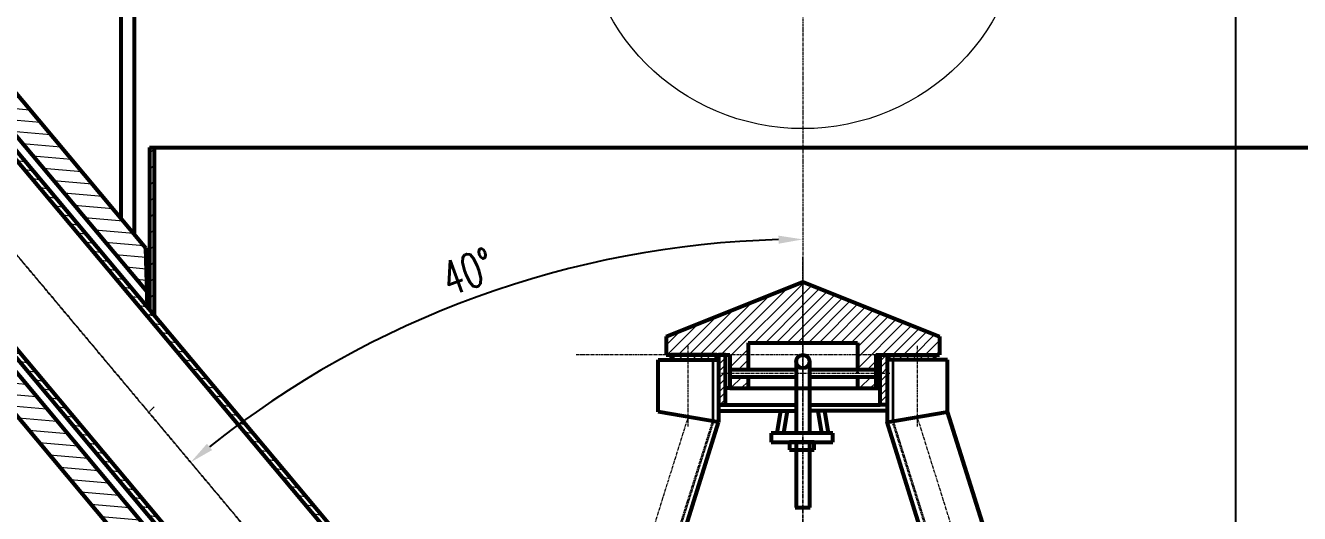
# Model space of a CAD drawing. Header units: millimetres. Extents: x -10 to 21015, y -2 to 14848.
# Drawn here: x 3197 to 5817, y 7013 to 8016 of the extents above; entities that cross this region are included whole.
import ezdxf

# ---------------------------------------------------------------- set-up
doc = ezdxf.new("R2010")
doc.units = ezdxf.units.MM
doc.header["$LTSCALE"] = 5
doc.linetypes.add('CENTER', pattern=[2, 1.25, -0.25, 0.25, -0.25])
doc.linetypes.add('HIDDEN', pattern=[0.375, 0.25, -0.125])
for name, color, linetype, lineweight in [('中心线', 4, 'CENTER', 18), ('实线', 7, 'Continuous', 53), ('文字', 3, 'Continuous', 30), ('细线', 1, 'Continuous', 18), ('虚线', 2, 'HIDDEN', 35)]:
    doc.layers.add(name, color=color, linetype=linetype, lineweight=lineweight)
doc.styles.get("Standard").update_dxf_attribs({"font": 'txt.shx', "width": 0.67, "bigfont": 'hztxt.shx'})
doc.dimstyles.get("Standard").update_dxf_attribs({"dimtxt": 0.18, "dimasz": 0.18, "dimexe": 0.18, "dimexo": 0.0625, "dimgap": 0.09, "dimtad": 0, "dimtih": 1, "dimtoh": 1, "dimdec": 4, "dimzin": 0, "dimdsep": 46, "dimtxsty": 'Standard', "dimcen": 0.09, "dimadec": 0, "dimazin": 0, "dimtfac": 1, "dimtdec": 4, "dimtofl": 0, "dimtmove": 0, "dimatfit": 3, "dimfxl": 0, "dimtolj": 1, "dimtzin": 0, "dimarcsym": 0})

# ---------------------------------------------------------------- blocks, each defined once
blk = doc.blocks.new('*D50')
at = {"layer": 'DEFPOINTS', "color": 0}
for p in [(4795.7, 13310.2), (2593.7, 8241.9), (4344, 7523.5), (4795.7, 5617.7), (4795.7, 3260.2)]:
    blk.add_point(p, dxfattribs=at)
at = {"layer": '实线', "color": 1, "lineweight": -2}
blk.add_arc((4795.7, 5617.7), 1958.7, 91.4627, 128.5373, dxfattribs=at)
at = {"layer": '实线', "color": 1}
for points in [[(4745.6, 7584), (4745.8, 7567.4), (4795.7, 7576.3)], [(3580.7, 7143.3), (3570.1, 7156.2), (3536.7, 7118.1)]]:
    blk.add_solid(points, dxfattribs=at)
at = {"layer": '实线', "color": 3, "insert": (4107, 7509.9), "char_height": 70, "attachment_point": 5, "rotation": 20}
blk.add_mtext('\\A1;40°', dxfattribs=at)
blk = doc.blocks.new('*D55')
at = {"layer": 'DEFPOINTS', "color": 0}
for p in [(5612.6, 10206.5), (5686.2, 10206.5), (5612.6, 6454.5)]:
    blk.add_point(p, dxfattribs=at)
at = {"layer": '细线', "color": 1, "lineweight": -2}
for p, q in [((5612.6, 10206.5), (5726.2, 10206.5)), ((5686.2, 6504.5), (5686.2, 10156.5)), ((5612.6, 6454.5), (5726.2, 6454.5))]:
    blk.add_line(p, q, dxfattribs=at)
at = {"layer": '细线', "color": 1}
for points in [[(5677.8, 10156.5), (5694.5, 10156.5), (5686.2, 10206.5)], [(5677.8, 6504.5), (5694.5, 6504.5), (5686.2, 6454.5)]]:
    blk.add_solid(points, dxfattribs=at)
at = {"layer": '细线', "color": 3, "insert": (5631.2, 8330.5), "char_height": 70, "attachment_point": 5, "rotation": 90}
blk.add_mtext('\\A1;3000', dxfattribs=at)

msp = doc.modelspace()

# ---------------------------------------------------------------- hatches: boundary and pattern name
at = {"layer": '文字'}
h = msp.add_hatch(color=1, dxfattribs=at)
edge = h.paths.add_edge_path(flags=0)
edge.add_arc((4908.17724, 7302.74651), 3.125, 0, 360)
at = {"layer": '细线'}
h = msp.add_hatch(dxfattribs=at)
h.set_pattern_fill('ANSI31', color=256, scale=187.5, angle=130, style=0)
h.set_pattern_definition([(175, (593.272, 2236.665), (-2.04271, -23.34831), [])])
h.paths.add_polyline_path([(2720.70324, 7847.4508), (2666.12257, 7801.65218), (2662.50689, 7805.96118), (2637.13167, 7784.66884), (2670.87802, 7744.45151), (2687.32775, 7758.25447, -0.3427532938), (2705.71785, 7758.94853), (2743.97674, 7731.47972, -0.062576142), (2746.71912, 7728.93681), (3461.41238, 6877.19855), (3459.09369, 6967.47133)])
h.paths.add_polyline_path([(2605.53233, 7758.15385), (2590.21144, 7745.2981), (2623.95779, 7705.08077), (2639.27868, 7717.93652)])
h.paths.add_polyline_path([(3049.85203, 8047.7114, -0.3427532938), (3053.72895, 8065.70159), (3070.17868, 8079.50455), (3036.43233, 8119.72188), (3011.05711, 8098.42954), (3014.67279, 8094.12054), (2960.09212, 8048.32193), (3446.21207, 7468.98673), (3443.89338, 7559.25951), (3072.288, 8002.12155, -0.062576142), (3070.25994, 8005.26384)])
h.paths.add_polyline_path([(3083.35255, 8159.09262), (3068.03167, 8146.23687), (3101.77802, 8106.01954), (3117.0989, 8118.87529)])
h = msp.add_hatch(dxfattribs=at)
h.set_pattern_fill('ANSI31', color=256, scale=125, angle=305, style=0)
h.set_pattern_definition([(350, (-6256.198, 4182.747), (2.713253, 15.387621), [])])
h.paths.add_polyline_path([(2621.78603, 8014.92443), (2612.21048, 8006.88958), (3395.93592, 7072.88197), (3395.93592, 7092.32852)])
h.paths.add_polyline_path([(3395.93592, 7479.31482), (3395.93592, 7498.76137), (2920.48517, 8065.3815), (2910.90962, 8057.34666)])
h.paths.add_polyline_path([(3395.93592, 7498.76137), (3395.93592, 7479.31482), (3420.67724, 7449.82926), (3420.67724, 7469.27581)])
h.paths.add_polyline_path([(3395.93592, 7092.32852), (3395.93592, 7072.88197), (3420.67724, 7043.39641), (3420.67724, 7062.84296)])
h.paths.add_polyline_path([(3420.67724, 7062.84296), (3420.67724, 7043.39641), (4144.94601, 6180.24651), (4161.2636, 6180.24651)])
h.paths.add_polyline_path([(3420.67724, 7469.27581), (3420.67724, 7449.82926), (4485.98366, 6180.24651), (4502.30125, 6180.24651)])

# ---------------------------------------------------------------- linework, layer by layer
at = {"layer": '中心线'}
for p, q in [((4795.67724, 13310.24651), (4795.67724, 3260.24651)), ((4795.67724, 5617.67492), (2593.66305, 8241.93324)), ((2601.76278, 8232.28036), (4888.07258, 5507.56244)), ((4795.67724, 5393.99651), (4795.67724, 7542.12151)), ((4795.67724, 7533.37151), (4795.67724, 7247.12151)), ((5065.67724, 7338.99651), (4328.80224, 7338.99651)), ((4560.05224, 7191.49651), (4560.05224, 7357.74651)), ((5031.30224, 7191.49651), (5031.30224, 7357.74651)), ((4628.7297, 7301.49651), (4795.67724, 7301.49651)), ((4795.67724, 7301.49651), (4974.97871, 7301.49651)), ((4039.58249, 5550.23352), (4560.05224, 7210.87151)), ((5551.77199, 5550.23352), (5031.30224, 7210.87151))]:
    msp.add_line(p, q, dxfattribs=at)
at = {"layer": '实线'}
for p, q in [((3393.17724, 12022.74651), (3393.17724, 7619.70065)), ((3420.67724, 12022.74651), (3420.67724, 7586.92742)), ((2821.91514, 8182.85269), (4974.35486, 5617.67492)), ((2812.33959, 8174.81785), (4958.03727, 5617.67492)), ((2960.09212, 8048.32193), (3446.21207, 7468.98673)), ((2612.21048, 8006.88958), (4616.99962, 5617.67492)), ((2621.78603, 8014.92443), (4633.31721, 5617.67492)), ((3072.288, 8002.12155), (3443.89338, 7559.25951)), ((2720.70324, 7847.4508), (3459.09369, 6967.47133)), ((3451.92724, 7765.24651), (3451.92724, 7432.03351)), ((3451.92724, 7765.24651), (6139.42724, 7765.24651)), ((3461.92724, 7765.24651), (3461.92724, 7420.11597)), ((2746.71912, 7728.93681), (3461.41238, 6877.19855)), ((3443.89338, 7559.25951), (3447.01073, 7437.89278)), ((4514.42724, 7376.49651), (4795.67724, 7488.99651)), ((4795.67724, 7488.99651), (5076.92724, 7376.49651)), ((4514.42724, 7376.49651), (4514.42724, 7338.99651)), ((4683.17724, 7363.99651), (4683.17724, 7308.99651)), ((4683.17724, 7363.99651), (4908.17724, 7363.99651)), ((4908.17724, 7363.99651), (4908.17724, 7308.99651)), ((5076.92724, 7376.49651), (5076.92724, 7338.99651)), ((4514.42724, 7338.99651), (4645.67724, 7338.99651)), ((4525.05224, 7338.99651), (4525.05224, 7328.99651)), ((4618.80224, 7338.99651), (4525.05224, 7338.99651)), ((4618.80224, 7328.99651), (4618.80224, 7338.99651)), ((4621.92724, 7338.99651), (4621.92724, 7236.49651)), ((4636.30224, 7338.99651), (4621.92724, 7338.99651)), ((4636.30224, 7236.49651), (4636.30224, 7338.99651)), ((4645.67724, 7338.99651), (4645.67724, 7270.24651)), ((4945.67724, 7338.99651), (4945.67724, 7270.24651)), ((4945.67724, 7338.99651), (4945.67724, 7270.24651)), ((4945.67724, 7338.99651), (5076.92724, 7338.99651)), ((4955.05224, 7338.99651), (4969.42724, 7338.99651)), ((4955.05224, 7236.49651), (4955.05224, 7338.99651)), ((4969.42724, 7338.99651), (4969.42724, 7236.49651)), ((4972.55224, 7338.99651), (5066.30224, 7338.99651)), ((4972.55224, 7328.99651), (4972.55224, 7338.99651)), ((5066.30224, 7338.99651), (5066.30224, 7328.99651)), ((4498.17724, 7328.99651), (4621.92724, 7328.99651)), ((4498.17724, 7221.49651), (4498.17724, 7328.99651)), ((4525.05224, 7328.99651), (4618.80224, 7328.99651)), ((4621.92724, 7328.99651), (4621.92724, 7200.24651)), ((4781.92724, 7325.24651), (4781.92724, 7177.74651)), ((4809.42724, 7325.24651), (4809.42724, 7177.74651)), ((5093.17724, 7328.99651), (4969.42724, 7328.99651)), ((4969.42724, 7328.99651), (4969.42724, 7200.24651)), ((5066.30224, 7328.99651), (4972.55224, 7328.99651)), ((5093.17724, 7221.49651), (5093.17724, 7328.99651)), ((4645.67724, 7308.99651), (4781.92724, 7308.99651)), ((4645.67724, 7293.99651), (4781.92724, 7293.99651)), ((4683.17724, 7293.99651), (4683.17724, 7270.24651)), ((4809.42724, 7308.99651), (4945.67724, 7308.99651)), ((4809.42724, 7293.99651), (4945.67724, 7293.99651)), ((4908.17724, 7293.99651), (4908.17724, 7270.24651)), ((4645.67724, 7270.24651), (4636.30224, 7270.24651)), ((4645.67724, 7270.24651), (4945.67724, 7270.24651)), ((4945.67724, 7270.24651), (4955.05224, 7270.24651)), ((4621.92724, 7236.49651), (4636.30224, 7236.49651)), ((4636.30224, 7236.49651), (4781.92724, 7236.49651)), ((4809.42724, 7236.49651), (4955.05224, 7236.49651)), ((4969.42724, 7236.49651), (4955.05224, 7236.49651)), ((4621.92724, 7200.24651), (4498.17724, 7221.49651)), ((4621.92724, 7223.99651), (4781.92724, 7223.99651)), ((4743.17724, 7177.74651), (4750.67724, 7223.99651)), ((4756.30224, 7177.74651), (4763.80224, 7223.99651)), ((4809.42724, 7224.62151), (4969.42724, 7224.62151)), ((4835.05224, 7177.74651), (4827.55224, 7223.99651)), ((4848.17724, 7177.74651), (4840.67724, 7223.99651)), ((4969.42724, 7200.24651), (5093.17724, 7221.49651)), ((5491.30224, 5960.24651), (5093.17724, 7221.49651)), ((4361.92527, 6363.09732), (4621.92724, 7200.24651)), ((5367.55224, 5918.37151), (4969.42724, 7200.24651)), ((4730.67724, 7177.74651), (4730.67724, 7159.62151)), ((4857.55224, 7177.74651), (4730.67724, 7177.74651)), ((4730.67724, 7159.62151), (4857.55224, 7159.62151)), ((4768.17724, 7159.62151), (4768.17724, 7143.37151)), ((4818.80224, 7159.62151), (4768.17724, 7159.62151)), ((4781.92724, 7159.62151), (4781.92724, 7025.24651)), ((4809.42724, 7159.62151), (4809.42724, 7025.24651)), ((4818.80224, 7143.37151), (4818.80224, 7159.62151)), ((4857.55224, 7159.62151), (4857.55224, 7177.74651)), ((4768.17724, 7143.37151), (4818.80224, 7143.37151)), ((4780.05224, 7025.24651), (4810.67724, 7025.24651))]:
    msp.add_line(p, q, dxfattribs=at)
msp.add_circle((4795.67724, 7325.24651), 13.75, dxfattribs=at)
at = {"layer": '细线'}
for p, q in [((3451.92724, 7752.70289), (3461.92724, 7762.70289)), ((3451.92724, 7719.55726), (3461.92724, 7729.55726)), ((3451.92724, 7686.41163), (3461.92724, 7696.41163)), ((3451.92724, 7653.266), (3461.92724, 7663.266)), ((3451.92724, 7620.12036), (3461.92724, 7630.12036)), ((3451.92724, 7586.97473), (3461.92724, 7596.97473)), ((3451.92724, 7553.8291), (3461.92724, 7563.8291)), ((3451.92724, 7520.68347), (3461.92724, 7530.68347)), ((3451.92724, 7487.53784), (3461.92724, 7497.53784)), ((4627.33985, 7338.99651), (4765.11492, 7476.77158)), ((4645.67724, 7335.23682), (4795.67724, 7485.23682)), ((4795.67724, 7485.23682), (4798.36274, 7487.92231)), ((4795.67724, 7463.13973), (4814.14637, 7481.60886)), ((4795.67724, 7441.04264), (4829.93, 7475.29541)), ((4795.67724, 7418.94556), (4845.71364, 7468.98195)), ((3451.92724, 7454.39221), (3461.92724, 7464.39221)), ((4583.14567, 7338.99651), (4691.45796, 7447.3088)), ((4605.24276, 7338.99651), (4728.28644, 7462.04019)), ((4696.53402, 7363.99651), (4795.67724, 7463.13973)), ((4795.67724, 7396.84847), (4861.49727, 7462.6685)), ((4795.67724, 7374.75138), (4877.2809, 7456.35505)), ((4807.01946, 7363.99651), (4893.06454, 7450.04159)), ((4829.11654, 7363.99651), (4908.84817, 7443.72814)), ((3451.92724, 7421.24658), (3461.92724, 7431.24658)), ((4538.9515, 7338.99651), (4617.80101, 7417.84602)), ((4561.04859, 7338.99651), (4654.62948, 7432.57741)), ((4718.63111, 7363.99651), (4795.67724, 7441.04264)), ((4740.7282, 7363.99651), (4795.67724, 7418.94556)), ((4851.21363, 7363.99651), (4924.6318, 7437.41468)), ((4873.31072, 7363.99651), (4940.41544, 7431.10123)), ((4895.4078, 7363.99651), (4956.19907, 7424.78778)), ((4908.17724, 7354.66886), (4971.9827, 7418.47432)), ((4516.85441, 7338.99651), (4580.97253, 7403.11463)), ((4762.82528, 7363.99651), (4795.67724, 7396.84847)), ((4908.17724, 7332.57177), (4987.76634, 7412.16087)), ((4908.17724, 7310.47469), (5003.54997, 7405.84742)), ((4958.79615, 7338.99651), (5019.33361, 7399.53396)), ((4980.89324, 7338.99651), (5035.11724, 7393.22051)), ((4514.42724, 7358.66642), (4544.14405, 7388.38323)), ((4784.92237, 7363.99651), (4795.67724, 7374.75138)), ((5002.99033, 7338.99651), (5050.90087, 7386.90706)), ((5025.08741, 7338.99651), (5066.68451, 7380.5936)), ((5047.1845, 7338.99651), (5076.92724, 7368.73925)), ((4535.30078, 7328.99651), (4525.30078, 7338.99651)), ((4549.44291, 7328.99651), (4539.44291, 7338.99651)), ((4560.05224, 7332.52932), (4553.58505, 7338.99651)), ((4577.72719, 7328.99651), (4567.72719, 7338.99651)), ((4591.86932, 7328.99651), (4581.86932, 7338.99651)), ((4606.01146, 7328.99651), (4596.01146, 7338.99651)), ((4618.80224, 7330.34786), (4610.15359, 7338.99651)), ((4621.92724, 7332.56957), (4628.35418, 7338.99651)), ((4645.67724, 7313.13973), (4683.17724, 7350.63973)), ((4955.05224, 7326.28331), (4967.76544, 7338.99651)), ((4987.84912, 7328.99651), (4977.84912, 7338.99651)), ((5001.99125, 7328.99651), (4991.99125, 7338.99651)), ((5016.13339, 7328.99651), (5006.13339, 7338.99651)), ((5030.27553, 7328.99651), (5020.27553, 7338.99651)), ((5044.41766, 7328.99651), (5034.41766, 7338.99651)), ((5058.5598, 7328.99651), (5048.5598, 7338.99651)), ((5066.30224, 7335.3962), (5062.70193, 7338.99651)), ((5069.28159, 7338.99651), (5076.92724, 7346.64216)), ((4563.58505, 7328.99651), (4560.05224, 7332.52932)), ((4621.92724, 7318.42743), (4636.30224, 7332.80243)), ((4621.92724, 7304.2853), (4636.30224, 7318.6603)), ((4663.63111, 7308.99651), (4683.17724, 7328.54264)), ((4928.79615, 7308.99651), (4945.67724, 7325.8776)), ((4955.05224, 7312.14118), (4969.42724, 7326.51618)), ((4958.54971, 7301.49651), (4969.42724, 7312.37404)), ((4973.70698, 7328.99651), (4972.55224, 7330.15125)), ((4621.92724, 7290.14316), (4636.30224, 7304.51816)), ((4621.92724, 7276.00103), (4636.30224, 7290.37603)), ((4645.67724, 7291.04264), (4648.63111, 7293.99651)), ((4646.9782, 7270.24651), (4670.7282, 7293.99651)), ((4669.07528, 7270.24651), (4683.17724, 7284.34847)), ((4908.17724, 7288.3776), (4913.79615, 7293.99651)), ((4912.14324, 7270.24651), (4935.89324, 7293.99651)), ((4955.05224, 7297.99904), (4958.54971, 7301.49651)), ((4955.05224, 7283.85691), (4969.42724, 7298.23191)), ((4621.92724, 7261.85889), (4636.30224, 7276.23389)), ((4621.92724, 7247.71675), (4636.30224, 7262.09175)), ((4934.24033, 7270.24651), (4945.67724, 7281.68343)), ((4955.05224, 7269.71477), (4969.42724, 7284.08977)), ((4955.05224, 7255.57264), (4969.42724, 7269.94764)), ((3451.92724, 7222.3728), (3461.92724, 7232.3728)), ((4624.84913, 7236.49651), (4636.30224, 7247.94962)), ((4955.05224, 7241.4305), (4969.42724, 7255.8055)), ((4964.26039, 7236.49651), (4969.42724, 7241.66336))]:
    msp.add_line(p, q, dxfattribs=at)
msp.add_circle((4795.67724, 8259.62151), 455.625, dxfattribs=at)
at = {"layer": '虚线'}
for p, q in [((4610.67724, 7328.99651), (4610.67724, 7201.49651)), ((4980.67724, 7328.99651), (4980.67724, 7201.49651)), ((4610.67724, 7201.49651), (4351.05952, 6376.04663)), ((4980.67724, 7201.49651), (5454.02041, 5696.51041))]:
    msp.add_line(p, q, dxfattribs=at)

# ---------------------------------------------------------------- dimensions: what is measured, and where the dimension line sits
at = {"layer": '实线'}
dim = msp.add_angular_dim_2l(base=(4343.98082, 7523.53198), line1=((4795.67724, 13310.24651), (4795.67724, 3260.24651)), line2=((4795.67724, 5617.67492), (2593.66305, 8241.93324)), dimstyle='Standard', override={"dimscale": 20, "dimtxt": 3.5, "dimasz": 2.5, "dimexe": 2, "dimexo": 0, "dimgap": 1, "dimtad": 1, "dimtih": 0, "dimtoh": 0, "dimzin": 8, "dimclrd": 1, "dimclre": 1, "dimclrt": 3, "dimadec": 3, "dimazin": 2, "dimatfit": 0, "dimtvp": 0.718659}, dxfattribs=at)
dim.commit()
dim.dimension.update_dxf_attribs({"geometry": '*D50', "text_midpoint": (4106.96742, 7509.8896)})
at = {"layer": '细线'}
dim = msp.add_linear_dim(base=(5686.16424, 10206.49651), p1=(5612.55224, 6454.46146), p2=(5612.55224, 10206.49651), angle=90, text='3000', dimstyle='Standard', override={"dimscale": 20, "dimtxt": 3.5, "dimasz": 2.5, "dimexe": 2, "dimexo": 0, "dimgap": 1, "dimtad": 1, "dimtih": 0, "dimtoh": 0, "dimzin": 8, "dimclrd": 1, "dimclre": 1, "dimclrt": 3, "dimadec": 3, "dimazin": 2, "dimatfit": 0, "dimtvp": 0.718659}, dxfattribs=at)
dim.commit()
dim.dimension.update_dxf_attribs({"geometry": '*D55', "text_midpoint": (5631.16424, 8330.47898)})

doc.saveas('drawing.dxf')
